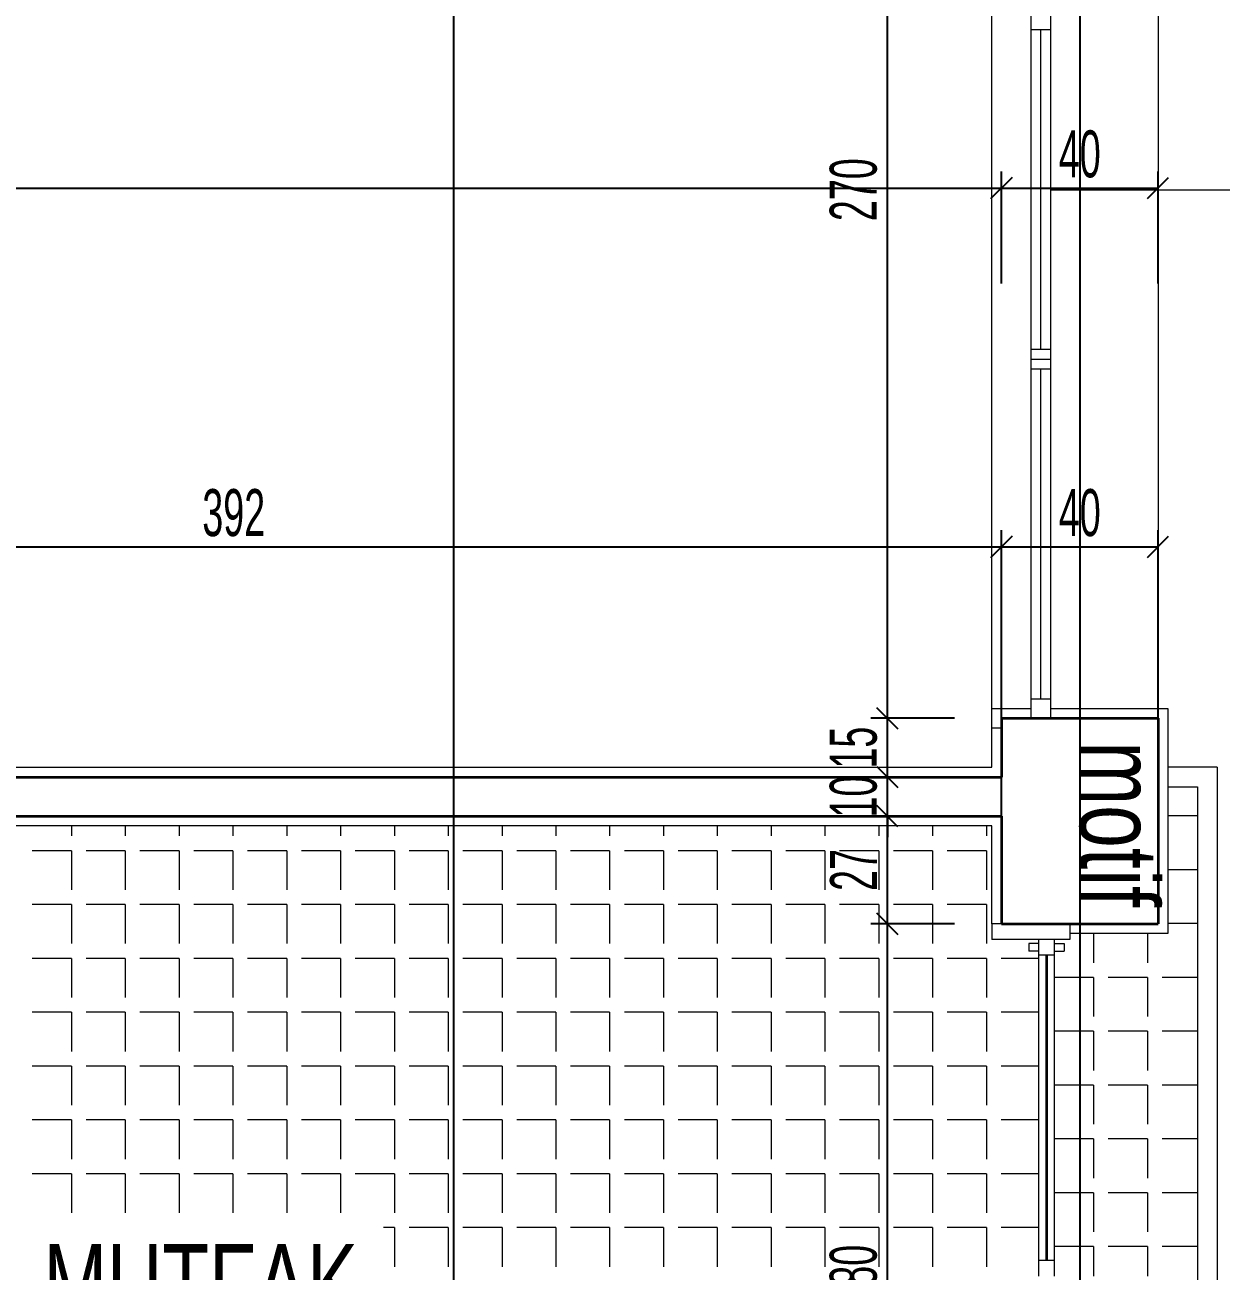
# Model space of a CAD drawing. Header units: inches. Extents: x -7543 to -822, y 102837 to 190349.
# Drawn here: x -829.8252 to -829.7641, y 102837.0402 to 102837.1038 of the extents above; entities that cross this region are included whole.
import ezdxf

# ---------------------------------------------------------------- set-up
doc = ezdxf.new("R2010")
doc.units = ezdxf.units.IN
doc.header["$MEASUREMENT"] = 0
doc.linetypes.add('DASHDOTX2', pattern=[2, 1, -0.5, 0, -0.5])
doc.layers.get('0').update_dxf_attribs({"lineweight": 25})
doc.layers.get('Defpoints').update_dxf_attribs({"lineweight": 25})
for name, color, linetype, lineweight in [('AKS', 1, 'Continuous', 25), ('ICOL', 55, 'Continuous', 25), ('İZ DÜŞÜM', 253, 'Continuous', 20), ('SIVA', 150, 'Continuous', 15), ('YAZI', 7, 'Continuous', 25)]:
    doc.layers.add(name, color=color, linetype=linetype, lineweight=lineweight)
for name, color, linetype, lineweight, true_color in [('BALKON', 7, 'Continuous', 20, 0xffaaa9), ('DUVAR', 7, 'Continuous', 35, 0xfc4642), ('KAPI', 7, 'Continuous', 18, 0xffb360), ('PENCERE', 7, 'Continuous', 18, 0xffb360)]:
    doc.layers.add(name, color=color, linetype=linetype, lineweight=lineweight, true_color=true_color)
doc.styles.add('arıal', font='arial.ttf', dxfattribs={"width": 0.7})
doc.styles.add('OLCU', font='tromand.shx', dxfattribs={"width": 0.6, "height": 12})

# ---------------------------------------------------------------- blocks, each defined once
blk = doc.blocks.new('_Oblique')
at = {"color": 0, "linetype": 'ByBlock', "lineweight": -2}
blk.add_line((-0.5, -0.5), (0.5, 0.5), dxfattribs=at)

msp = doc.modelspace()

# ---------------------------------------------------------------- linework, layer by layer
at = {"layer": 'AKS', "linetype": 'DASHDOTX2', "ltscale": 10}
msp.add_line((-829.8033199212352, 102837.241780972), (-829.8033199212352, 102836.7293249838), dxfattribs=at)
at = {"layer": 'BALKON'}
for p, q in [((-829.767319924021, 102837.0659307916), (-829.767319924021, 102837.0649307916)), ((-829.7642964135221, 102837.0659307916), (-829.7668199212353, 102837.0659307916)), ((-829.7642964135221, 102837.0659307916), (-829.7642964107363, 102837.0139307916)), ((-829.7668199212353, 102837.0649307916), (-829.765296413522, 102837.0649307916)), ((-829.765296413522, 102837.0649307916), (-829.7652964107364, 102837.0149307916))]:
    msp.add_line(p, q, dxfattribs=at)
at = {"layer": 'Defpoints', "color": 4}
msp.add_line((-829.7713188869407, 102837.1304307916), (-829.7713188869407, 102837.0044307916), dxfattribs=at)
at = {"layer": 'Defpoints', "color": 6}
msp.add_line((-829.7713188869407, 102837.1304307916), (-829.7713188869407, 102837.0044307916), dxfattribs=at)
at = {"layer": 'DUVAR'}
for p, q in [((-829.7753199212352, 102837.0684307916), (-829.7753199212352, 102837.0654307916)), ((-829.7753199212352, 102837.0684307916), (-829.7673199212353, 102837.0684307916)), ((-829.7673199212353, 102837.0684307916), (-829.7673199212353, 102837.0579307916)), ((-829.8537696687031, 102837.0654307916), (-829.7753199212352, 102837.0654307916)), ((-829.8517696687036, 102837.0634307916), (-829.7753199212352, 102837.0634307916)), ((-829.7753199212352, 102837.0634307916), (-829.7753199212352, 102837.0579307916)), ((-829.7753199212352, 102837.0579307916), (-829.7673199212353, 102837.0579307916))]:
    msp.add_line(p, q, dxfattribs=at)
at = {"layer": 'ICOL'}
for p, q in [((-829.7811493689615, 102837.0684307916), (-829.7811493689615, 102837.1224307916)), ((-829.8878199212353, 102837.0955159337), (-829.7753199212352, 102837.0955159337)), ((-829.7753199212352, 102837.0955159337), (-829.7673199212353, 102837.0955159337)), ((-829.8537696687031, 102837.077192291), (-829.7753199212352, 102837.077192291)), ((-829.7753199212352, 102837.077192291), (-829.7673199212353, 102837.077192291)), ((-829.7811493689615, 102837.0654307916), (-829.7811493689615, 102837.0684307916)), ((-829.7811493689615, 102837.0654307916), (-829.7811493689615, 102837.0665107916)), ((-829.7811493689615, 102837.0634307916), (-829.7811493689615, 102837.0654307916)), ((-829.7811493689615, 102837.0634307916), (-829.7811493689615, 102837.0623507916)), ((-829.7811493689615, 102837.0579307916), (-829.7811493689615, 102837.0634307916)), ((-829.7811493689615, 102837.0219307916), (-829.7811493689615, 102837.0579307916))]:
    msp.add_line(p, q, dxfattribs=at)
at = {"layer": 'ICOL', "color": 53}
for p, q in [((-829.7753199212352, 102837.0961147916), (-829.7753199212352, 102837.0963559337)), ((-829.7753199212352, 102837.0906478942), (-829.7753199212352, 102837.0963559337)), ((-829.7673199212353, 102837.0906478942), (-829.7673199212353, 102837.0963559337)), ((-829.7753199212352, 102837.0580591884), (-829.7753199212352, 102837.078032291)), ((-829.7753199212352, 102837.0580591884), (-829.7753199212352, 102837.078032291)), ((-829.7673199212353, 102837.0580591884), (-829.7673199212353, 102837.078032291)), ((-829.7777199212353, 102837.0684307916), (-829.7819893689615, 102837.0684307916)), ((-829.7777199212353, 102837.0684307916), (-829.7819893689615, 102837.0684307916)), ((-829.7819976762412, 102837.0654307916), (-829.7819893689615, 102837.0654307916)), ((-829.7819976762412, 102837.0654307916), (-829.7819893689615, 102837.0654307916)), ((-829.7820440441171, 102837.0634307916), (-829.7819893689615, 102837.0634307916)), ((-829.7820440441171, 102837.0634307916), (-829.7819893689615, 102837.0634307916)), ((-829.7777199212353, 102837.0579307916), (-829.7819893689615, 102837.0579307916)), ((-829.7777199212353, 102837.0579307916), (-829.7819893689615, 102837.0579307916))]:
    msp.add_line(p, q, dxfattribs=at)
at = {"layer": 'İZ DÜŞÜM'}
for p, q in [((-829.765296413439, 102837.0634419001), (-829.7668199212353, 102837.0634419001)), ((-829.8228379309974, 102837.0629307916), (-829.8228379309974, 102837.0624187661)), ((-829.8200879309974, 102837.0629307916), (-829.8200879309974, 102837.0624187661)), ((-829.8173379309974, 102837.0629307916), (-829.8173379309974, 102837.0624187661)), ((-829.8145879309974, 102837.0629307916), (-829.8145879309974, 102837.0624187661)), ((-829.8118379309974, 102837.0629307916), (-829.8118379309974, 102837.0624187661)), ((-829.8090879309974, 102837.0629307916), (-829.8090879309974, 102837.0624187661)), ((-829.8063379309974, 102837.0629307916), (-829.8063379309974, 102837.0624187661)), ((-829.8035879309974, 102837.0629307916), (-829.8035879309974, 102837.0624187661)), ((-829.8008379309974, 102837.0629307916), (-829.8008379309974, 102837.0624187661)), ((-829.7980879309973, 102837.0629307916), (-829.7980879309973, 102837.0624187661)), ((-829.7953379309974, 102837.0629307916), (-829.7953379309974, 102837.0624187661)), ((-829.7925879309973, 102837.0629307916), (-829.7925879309973, 102837.0624187661)), ((-829.7898379309974, 102837.0629307916), (-829.7898379309974, 102837.0624187661)), ((-829.7870879309974, 102837.0629307916), (-829.7870879309974, 102837.0624187661)), ((-829.7843379309974, 102837.0629307916), (-829.7843379309974, 102837.0624187661)), ((-829.7815879309974, 102837.0629307916), (-829.7815879309974, 102837.0624187661)), ((-829.7788379309974, 102837.0629307916), (-829.7788379309974, 102837.0624187661)), ((-829.7760879309974, 102837.0629307916), (-829.7760879309974, 102837.0624187661)), ((-829.8228379309974, 102837.0616687661), (-829.8248379309974, 102837.0616687661)), ((-829.8228379309974, 102837.0616687661), (-829.8228379309974, 102837.0596687661)), ((-829.8200879309974, 102837.0616687661), (-829.8220879309974, 102837.0616687661)), ((-829.8200879309974, 102837.0616687661), (-829.8200879309974, 102837.0596687661)), ((-829.8173379309974, 102837.0616687661), (-829.8193379309973, 102837.0616687661)), ((-829.8173379309974, 102837.0616687661), (-829.8173379309974, 102837.0596687661)), ((-829.8145879309974, 102837.0616687661), (-829.8165879309975, 102837.0616687661)), ((-829.8145879309974, 102837.0616687661), (-829.8145879309974, 102837.0596687661)), ((-829.8118379309974, 102837.0616687661), (-829.8138379309974, 102837.0616687661)), ((-829.8118379309974, 102837.0616687661), (-829.8118379309974, 102837.0596687661)), ((-829.8090879309974, 102837.0616687661), (-829.8110879309974, 102837.0616687661)), ((-829.8090879309974, 102837.0616687661), (-829.8090879309974, 102837.0596687661)), ((-829.8063379309974, 102837.0616687661), (-829.8083379309974, 102837.0616687661)), ((-829.8063379309974, 102837.0616687661), (-829.8063379309974, 102837.0596687661)), ((-829.8035879309974, 102837.0616687661), (-829.8055879309974, 102837.0616687661)), ((-829.8035879309974, 102837.0616687661), (-829.8035879309974, 102837.0596687661)), ((-829.8008379309974, 102837.0616687661), (-829.8028379309974, 102837.0616687661)), ((-829.8008379309974, 102837.0616687661), (-829.8008379309974, 102837.0596687661)), ((-829.7980879309974, 102837.0616687661), (-829.8000879309974, 102837.0616687661)), ((-829.7980879309973, 102837.0616687661), (-829.7980879309973, 102837.0596687661)), ((-829.7953379309974, 102837.0616687661), (-829.7973379309974, 102837.0616687661)), ((-829.7953379309974, 102837.0616687661), (-829.7953379309974, 102837.0596687661)), ((-829.7925879309973, 102837.0616687661), (-829.7945879309974, 102837.0616687661)), ((-829.7925879309973, 102837.0616687661), (-829.7925879309973, 102837.0596687661)), ((-829.7898379309975, 102837.0616687661), (-829.7918379309974, 102837.0616687661)), ((-829.7898379309974, 102837.0616687661), (-829.7898379309974, 102837.0596687661)), ((-829.7870879309974, 102837.0616687661), (-829.7890879309974, 102837.0616687661)), ((-829.7870879309974, 102837.0616687661), (-829.7870879309974, 102837.0596687661)), ((-829.7843379309974, 102837.0616687661), (-829.7863379309974, 102837.0616687661)), ((-829.7843379309974, 102837.0616687661), (-829.7843379309974, 102837.0596687661)), ((-829.7815879309974, 102837.0616687661), (-829.7835879309974, 102837.0616687661)), ((-829.7815879309974, 102837.0616687661), (-829.7815879309974, 102837.0596687661)), ((-829.7788379309974, 102837.0616687661), (-829.7808379309974, 102837.0616687661)), ((-829.7788379309974, 102837.0616687661), (-829.7788379309974, 102837.0596687661)), ((-829.7760879309974, 102837.0616687661), (-829.7780879309973, 102837.0616687661)), ((-829.7760879309974, 102837.0616687661), (-829.7760879309974, 102837.0596687661)), ((-829.7652964132859, 102837.0606919001), (-829.7668199212353, 102837.0606919001)), ((-829.8228379309974, 102837.0589187661), (-829.8248379309974, 102837.0589187661)), ((-829.8228379309974, 102837.0589187661), (-829.8228379309974, 102837.0569187661)), ((-829.8200879309974, 102837.0589187661), (-829.8220879309974, 102837.0589187661)), ((-829.8200879309974, 102837.0589187661), (-829.8200879309974, 102837.0569187661)), ((-829.8173379309974, 102837.0589187661), (-829.8193379309973, 102837.0589187661)), ((-829.8173379309974, 102837.0589187661), (-829.8173379309974, 102837.0569187661)), ((-829.8145879309974, 102837.0589187661), (-829.8165879309975, 102837.0589187661)), ((-829.8145879309974, 102837.0589187661), (-829.8145879309974, 102837.0569187661)), ((-829.8118379309974, 102837.0589187661), (-829.8138379309974, 102837.0589187661)), ((-829.8118379309974, 102837.0589187661), (-829.8118379309974, 102837.0569187661)), ((-829.8090879309974, 102837.0589187661), (-829.8110879309974, 102837.0589187661)), ((-829.8090879309974, 102837.0589187661), (-829.8090879309974, 102837.0569187661)), ((-829.8063379309974, 102837.0589187661), (-829.8083379309974, 102837.0589187661)), ((-829.8063379309974, 102837.0589187661), (-829.8063379309974, 102837.0569187661)), ((-829.8035879309974, 102837.0589187661), (-829.8055879309974, 102837.0589187661)), ((-829.8035879309974, 102837.0589187661), (-829.8035879309974, 102837.0569187661)), ((-829.8008379309974, 102837.0589187661), (-829.8028379309974, 102837.0589187661)), ((-829.8008379309974, 102837.0589187661), (-829.8008379309974, 102837.0569187661)), ((-829.7980879309974, 102837.0589187661), (-829.8000879309974, 102837.0589187661)), ((-829.7980879309973, 102837.0589187661), (-829.7980879309973, 102837.0569187661)), ((-829.7953379309974, 102837.0589187661), (-829.7973379309974, 102837.0589187661)), ((-829.7953379309974, 102837.0589187661), (-829.7953379309974, 102837.0569187661)), ((-829.7925879309973, 102837.0589187661), (-829.7945879309974, 102837.0589187661)), ((-829.7925879309973, 102837.0589187661), (-829.7925879309973, 102837.0569187661)), ((-829.7898379309975, 102837.0589187661), (-829.7918379309974, 102837.0589187661)), ((-829.7898379309974, 102837.0589187661), (-829.7898379309974, 102837.0569187661)), ((-829.7870879309974, 102837.0589187661), (-829.7890879309974, 102837.0589187661)), ((-829.7870879309974, 102837.0589187661), (-829.7870879309974, 102837.0569187661)), ((-829.7843379309974, 102837.0589187661), (-829.7863379309974, 102837.0589187661)), ((-829.7843379309974, 102837.0589187661), (-829.7843379309974, 102837.0569187661)), ((-829.7815879309974, 102837.0589187661), (-829.7835879309974, 102837.0589187661)), ((-829.7815879309974, 102837.0589187661), (-829.7815879309974, 102837.0569187661)), ((-829.7788379309974, 102837.0589187661), (-829.7808379309974, 102837.0589187661)), ((-829.7788379309974, 102837.0589187661), (-829.7788379309974, 102837.0569187661)), ((-829.7760879309974, 102837.0589187661), (-829.7780879309973, 102837.0589187661)), ((-829.7760879309974, 102837.0589187661), (-829.7760879309974, 102837.0569187661)), ((-829.7652964131327, 102837.0579419001), (-829.7668199212353, 102837.0579419001)), ((-829.7706141644233, 102837.0574307916), (-829.7706141644233, 102837.0559419001)), ((-829.7678641644233, 102837.0574307916), (-829.7678641644233, 102837.0559419001)), ((-829.8228379309974, 102837.0561687661), (-829.8248379309974, 102837.0561687661)), ((-829.8228379309974, 102837.0561687661), (-829.8228379309974, 102837.0541687661)), ((-829.8200879309974, 102837.0561687661), (-829.8220879309974, 102837.0561687661)), ((-829.8200879309974, 102837.0561687661), (-829.8200879309974, 102837.0541687661)), ((-829.8173379309974, 102837.0561687661), (-829.8193379309973, 102837.0561687661)), ((-829.8173379309974, 102837.0561687661), (-829.8173379309974, 102837.0541687661)), ((-829.8145879309974, 102837.0561687661), (-829.8165879309975, 102837.0561687661)), ((-829.8145879309974, 102837.0561687661), (-829.8145879309974, 102837.0541687661)), ((-829.8118379309974, 102837.0561687661), (-829.8138379309974, 102837.0561687661)), ((-829.8118379309974, 102837.0561687661), (-829.8118379309974, 102837.0541687661)), ((-829.8090879309974, 102837.0561687661), (-829.8110879309974, 102837.0561687661)), ((-829.8090879309974, 102837.0561687661), (-829.8090879309974, 102837.0541687661)), ((-829.8063379309974, 102837.0561687661), (-829.8083379309974, 102837.0561687661)), ((-829.8063379309974, 102837.0561687661), (-829.8063379309974, 102837.0541687661)), ((-829.8035879309974, 102837.0561687661), (-829.8055879309974, 102837.0561687661)), ((-829.8035879309974, 102837.0561687661), (-829.8035879309974, 102837.0541687661)), ((-829.8008379309974, 102837.0561687661), (-829.8028379309974, 102837.0561687661)), ((-829.8008379309974, 102837.0561687661), (-829.8008379309974, 102837.0541687661)), ((-829.7980879309974, 102837.0561687661), (-829.8000879309974, 102837.0561687661)), ((-829.7980879309973, 102837.0561687661), (-829.7980879309973, 102837.0541687661)), ((-829.7953379309974, 102837.0561687661), (-829.7973379309974, 102837.0561687661)), ((-829.7953379309974, 102837.0561687661), (-829.7953379309974, 102837.0541687661)), ((-829.7925879309973, 102837.0561687661), (-829.7945879309974, 102837.0561687661)), ((-829.7925879309973, 102837.0561687661), (-829.7925879309973, 102837.0541687661)), ((-829.7898379309975, 102837.0561687661), (-829.7918379309974, 102837.0561687661)), ((-829.7898379309974, 102837.0561687661), (-829.7898379309974, 102837.0541687661)), ((-829.7870879309974, 102837.0561687661), (-829.7890879309974, 102837.0561687661)), ((-829.7870879309974, 102837.0561687661), (-829.7870879309974, 102837.0541687661)), ((-829.7843379309974, 102837.0561687661), (-829.7863379309974, 102837.0561687661)), ((-829.7843379309974, 102837.0561687661), (-829.7843379309974, 102837.0541687661)), ((-829.7815879309974, 102837.0561687661), (-829.7835879309974, 102837.0561687661)), ((-829.7815879309974, 102837.0561687661), (-829.7815879309974, 102837.0541687661)), ((-829.7788379309974, 102837.0561687661), (-829.7808379309974, 102837.0561687661)), ((-829.7788379309974, 102837.0561687661), (-829.7788379309974, 102837.0541687661)), ((-829.7760879309974, 102837.0561687661), (-829.7780879309973, 102837.0561687661)), ((-829.7760879309974, 102837.0561687661), (-829.7760879309974, 102837.0541687661)), ((-829.7734199212352, 102837.0561687661), (-829.7753379309975, 102837.0561687661)), ((-829.7706141644233, 102837.0551919001), (-829.7726141644232, 102837.0551919001)), ((-829.7706141644233, 102837.0551919001), (-829.7706141644233, 102837.0531919001)), ((-829.7678641644233, 102837.0551919001), (-829.7698641644233, 102837.0551919001)), ((-829.7678641644233, 102837.0551919001), (-829.7678641644233, 102837.0531919001)), ((-829.7652964129794, 102837.0551919001), (-829.7671141644232, 102837.0551919001)), ((-829.8228379309974, 102837.0534187661), (-829.8248379309974, 102837.0534187661)), ((-829.8228379309974, 102837.0534187661), (-829.8228379309974, 102837.0514187661)), ((-829.8200879309974, 102837.0534187661), (-829.8220879309974, 102837.0534187661)), ((-829.8200879309974, 102837.0534187661), (-829.8200879309974, 102837.0514187661)), ((-829.8173379309974, 102837.0534187661), (-829.8193379309973, 102837.0534187661)), ((-829.8173379309974, 102837.0534187661), (-829.8173379309974, 102837.0514187661)), ((-829.8145879309974, 102837.0534187661), (-829.8165879309975, 102837.0534187661)), ((-829.8145879309974, 102837.0534187661), (-829.8145879309974, 102837.0514187661)), ((-829.8118379309974, 102837.0534187661), (-829.8138379309974, 102837.0534187661)), ((-829.8118379309974, 102837.0534187661), (-829.8118379309974, 102837.0514187661)), ((-829.8090879309974, 102837.0534187661), (-829.8110879309974, 102837.0534187661)), ((-829.8090879309974, 102837.0534187661), (-829.8090879309974, 102837.0514187661)), ((-829.8063379309974, 102837.0534187661), (-829.8083379309974, 102837.0534187661)), ((-829.8063379309974, 102837.0534187661), (-829.8063379309974, 102837.0514187661)), ((-829.8035879309974, 102837.0534187661), (-829.8055879309974, 102837.0534187661)), ((-829.8035879309974, 102837.0534187661), (-829.8035879309974, 102837.0514187661)), ((-829.8008379309974, 102837.0534187661), (-829.8028379309974, 102837.0534187661)), ((-829.8008379309974, 102837.0534187661), (-829.8008379309974, 102837.0514187661)), ((-829.7980879309974, 102837.0534187661), (-829.8000879309974, 102837.0534187661)), ((-829.7980879309973, 102837.0534187661), (-829.7980879309973, 102837.0514187661)), ((-829.7953379309974, 102837.0534187661), (-829.7973379309974, 102837.0534187661)), ((-829.7953379309974, 102837.0534187661), (-829.7953379309974, 102837.0514187661)), ((-829.7925879309973, 102837.0534187661), (-829.7945879309974, 102837.0534187661)), ((-829.7925879309973, 102837.0534187661), (-829.7925879309973, 102837.0514187661)), ((-829.7898379309975, 102837.0534187661), (-829.7918379309974, 102837.0534187661)), ((-829.7898379309974, 102837.0534187661), (-829.7898379309974, 102837.0514187661)), ((-829.7870879309974, 102837.0534187661), (-829.7890879309974, 102837.0534187661)), ((-829.7870879309974, 102837.0534187661), (-829.7870879309974, 102837.0514187661)), ((-829.7843379309974, 102837.0534187661), (-829.7863379309974, 102837.0534187661)), ((-829.7843379309974, 102837.0534187661), (-829.7843379309974, 102837.0514187661)), ((-829.7815879309974, 102837.0534187661), (-829.7835879309974, 102837.0534187661)), ((-829.7815879309974, 102837.0534187661), (-829.7815879309974, 102837.0514187661)), ((-829.7788379309974, 102837.0534187661), (-829.7808379309974, 102837.0534187661)), ((-829.7788379309974, 102837.0534187661), (-829.7788379309974, 102837.0514187661)), ((-829.7760879309974, 102837.0534187661), (-829.7780879309973, 102837.0534187661)), ((-829.7760879309974, 102837.0534187661), (-829.7760879309974, 102837.0514187661)), ((-829.7734199212352, 102837.0534187661), (-829.7753379309975, 102837.0534187661)), ((-829.7706141644233, 102837.0524419001), (-829.7726141644232, 102837.0524419001)), ((-829.7706141644233, 102837.0524419001), (-829.7706141644233, 102837.0504419001)), ((-829.7678641644233, 102837.0524419001), (-829.7698641644233, 102837.0524419001)), ((-829.7678641644233, 102837.0524419001), (-829.7678641644233, 102837.0504419001)), ((-829.7652964128263, 102837.0524419001), (-829.7671141644232, 102837.0524419001)), ((-829.8228379309974, 102837.0506687661), (-829.8248379309974, 102837.0506687661)), ((-829.8228379309974, 102837.0506687661), (-829.8228379309974, 102837.0486687661)), ((-829.8200879309974, 102837.0506687661), (-829.8220879309974, 102837.0506687661)), ((-829.8200879309974, 102837.0506687661), (-829.8200879309974, 102837.0486687661)), ((-829.8173379309974, 102837.0506687661), (-829.8193379309973, 102837.0506687661)), ((-829.8173379309974, 102837.0506687661), (-829.8173379309974, 102837.0486687661)), ((-829.8145879309974, 102837.0506687661), (-829.8165879309975, 102837.0506687661)), ((-829.8145879309974, 102837.0506687661), (-829.8145879309974, 102837.0486687661)), ((-829.8118379309974, 102837.0506687661), (-829.8138379309974, 102837.0506687661)), ((-829.8118379309974, 102837.0506687661), (-829.8118379309974, 102837.0486687661)), ((-829.8090879309974, 102837.0506687661), (-829.8110879309974, 102837.0506687661)), ((-829.8090879309974, 102837.0506687661), (-829.8090879309974, 102837.0486687661)), ((-829.8063379309974, 102837.0506687661), (-829.8083379309974, 102837.0506687661)), ((-829.8063379309974, 102837.0506687661), (-829.8063379309974, 102837.0486687661)), ((-829.8035879309974, 102837.0506687661), (-829.8055879309974, 102837.0506687661)), ((-829.8035879309974, 102837.0506687661), (-829.8035879309974, 102837.0486687661)), ((-829.8008379309974, 102837.0506687661), (-829.8028379309974, 102837.0506687661)), ((-829.8008379309974, 102837.0506687661), (-829.8008379309974, 102837.0486687661)), ((-829.7980879309974, 102837.0506687661), (-829.8000879309974, 102837.0506687661)), ((-829.7980879309973, 102837.0506687661), (-829.7980879309973, 102837.0486687661)), ((-829.7953379309974, 102837.0506687661), (-829.7973379309974, 102837.0506687661)), ((-829.7953379309974, 102837.0506687661), (-829.7953379309974, 102837.0486687661)), ((-829.7925879309973, 102837.0506687661), (-829.7945879309974, 102837.0506687661)), ((-829.7925879309973, 102837.0506687661), (-829.7925879309973, 102837.0486687661)), ((-829.7898379309975, 102837.0506687661), (-829.7918379309974, 102837.0506687661)), ((-829.7898379309974, 102837.0506687661), (-829.7898379309974, 102837.0486687661)), ((-829.7870879309974, 102837.0506687661), (-829.7890879309974, 102837.0506687661)), ((-829.7870879309974, 102837.0506687661), (-829.7870879309974, 102837.0486687661)), ((-829.7843379309974, 102837.0506687661), (-829.7863379309974, 102837.0506687661)), ((-829.7843379309974, 102837.0506687661), (-829.7843379309974, 102837.0486687661)), ((-829.7815879309974, 102837.0506687661), (-829.7835879309974, 102837.0506687661)), ((-829.7815879309974, 102837.0506687661), (-829.7815879309974, 102837.0486687661)), ((-829.7788379309974, 102837.0506687661), (-829.7808379309974, 102837.0506687661)), ((-829.7788379309974, 102837.0506687661), (-829.7788379309974, 102837.0486687661)), ((-829.7760879309974, 102837.0506687661), (-829.7780879309973, 102837.0506687661)), ((-829.7760879309974, 102837.0506687661), (-829.7760879309974, 102837.0486687661)), ((-829.7734199212352, 102837.0506687661), (-829.7753379309975, 102837.0506687661)), ((-829.7706141644233, 102837.0496919001), (-829.7726141644232, 102837.0496919001)), ((-829.7706141644233, 102837.0496919001), (-829.7706141644233, 102837.0476919001)), ((-829.7678641644233, 102837.0496919001), (-829.7698641644233, 102837.0496919001)), ((-829.7678641644233, 102837.0496919001), (-829.7678641644233, 102837.0476919001)), ((-829.765296412673, 102837.0496919001), (-829.7671141644232, 102837.0496919001)), ((-829.8228379309974, 102837.0479187661), (-829.8248379309974, 102837.0479187661)), ((-829.8228379309974, 102837.0479187661), (-829.8228379309974, 102837.0459187661)), ((-829.8200879309974, 102837.0479187661), (-829.8220879309974, 102837.0479187661)), ((-829.8200879309974, 102837.0479187661), (-829.8200879309974, 102837.0459187661)), ((-829.8173379309974, 102837.0479187661), (-829.8193379309973, 102837.0479187661)), ((-829.8173379309974, 102837.0479187661), (-829.8173379309974, 102837.0459187661)), ((-829.8145879309974, 102837.0479187661), (-829.8165879309975, 102837.0479187661)), ((-829.8145879309974, 102837.0479187661), (-829.8145879309974, 102837.0459187661)), ((-829.8118379309974, 102837.0479187661), (-829.8138379309974, 102837.0479187661)), ((-829.8118379309974, 102837.0479187661), (-829.8118379309974, 102837.0459187661)), ((-829.8090879309974, 102837.0479187661), (-829.8110879309974, 102837.0479187661)), ((-829.8090879309974, 102837.0479187661), (-829.8090879309974, 102837.0459187661)), ((-829.8063379309974, 102837.0479187661), (-829.8083379309974, 102837.0479187661)), ((-829.8063379309974, 102837.0479187661), (-829.8063379309974, 102837.0459187661)), ((-829.8035879309974, 102837.0479187661), (-829.8055879309974, 102837.0479187661)), ((-829.8035879309974, 102837.0479187661), (-829.8035879309974, 102837.0459187661)), ((-829.8008379309974, 102837.0479187661), (-829.8028379309974, 102837.0479187661)), ((-829.8008379309974, 102837.0479187661), (-829.8008379309974, 102837.0459187661)), ((-829.7980879309974, 102837.0479187661), (-829.8000879309974, 102837.0479187661)), ((-829.7980879309973, 102837.0479187661), (-829.7980879309973, 102837.0459187661)), ((-829.7953379309974, 102837.0479187661), (-829.7973379309974, 102837.0479187661)), ((-829.7953379309974, 102837.0479187661), (-829.7953379309974, 102837.0459187661)), ((-829.7925879309973, 102837.0479187661), (-829.7945879309974, 102837.0479187661)), ((-829.7925879309973, 102837.0479187661), (-829.7925879309973, 102837.0459187661)), ((-829.7898379309975, 102837.0479187661), (-829.7918379309974, 102837.0479187661)), ((-829.7898379309974, 102837.0479187661), (-829.7898379309974, 102837.0459187661)), ((-829.7870879309974, 102837.0479187661), (-829.7890879309974, 102837.0479187661)), ((-829.7870879309974, 102837.0479187661), (-829.7870879309974, 102837.0459187661)), ((-829.7843379309974, 102837.0479187661), (-829.7863379309974, 102837.0479187661)), ((-829.7843379309974, 102837.0479187661), (-829.7843379309974, 102837.0459187661)), ((-829.7815879309974, 102837.0479187661), (-829.7835879309974, 102837.0479187661)), ((-829.7815879309974, 102837.0479187661), (-829.7815879309974, 102837.0459187661)), ((-829.7788379309974, 102837.0479187661), (-829.7808379309974, 102837.0479187661)), ((-829.7788379309974, 102837.0479187661), (-829.7788379309974, 102837.0459187661)), ((-829.7760879309974, 102837.0479187661), (-829.7780879309973, 102837.0479187661)), ((-829.7760879309974, 102837.0479187661), (-829.7760879309974, 102837.0459187661)), ((-829.7734199212352, 102837.0479187661), (-829.7753379309975, 102837.0479187661)), ((-829.7706141644233, 102837.0469419001), (-829.7726141644232, 102837.0469419001)), ((-829.7706141644233, 102837.0469419001), (-829.7706141644233, 102837.0449419001)), ((-829.7678641644233, 102837.0469419001), (-829.7698641644233, 102837.0469419001)), ((-829.7678641644233, 102837.0469419001), (-829.7678641644233, 102837.0449419001)), ((-829.7652964125198, 102837.0469419001), (-829.7671141644232, 102837.0469419001)), ((-829.8228379309974, 102837.0451687661), (-829.8248379309974, 102837.0451687661)), ((-829.8228379309974, 102837.0451687661), (-829.8228379309974, 102837.0431687661)), ((-829.8200879309974, 102837.0451687661), (-829.8220879309974, 102837.0451687661)), ((-829.8200879309974, 102837.0451687661), (-829.8200879309974, 102837.0431687661)), ((-829.8173379309974, 102837.0451687661), (-829.8193379309973, 102837.0451687661)), ((-829.8173379309974, 102837.0451687661), (-829.8173379309974, 102837.0431687661)), ((-829.8145879309974, 102837.0451687661), (-829.8165879309975, 102837.0451687661)), ((-829.8145879309974, 102837.0451687661), (-829.8145879309974, 102837.0431687661)), ((-829.8118379309974, 102837.0451687661), (-829.8138379309974, 102837.0451687661)), ((-829.8118379309974, 102837.0451687661), (-829.8118379309974, 102837.0431687661)), ((-829.8090879309974, 102837.0451687661), (-829.8110879309974, 102837.0451687661)), ((-829.8090879309974, 102837.0451687661), (-829.8090879309974, 102837.0431687661)), ((-829.8063379309974, 102837.0451687661), (-829.8083379309974, 102837.0451687661)), ((-829.8063379309974, 102837.0451687661), (-829.8063379309974, 102837.0431687661)), ((-829.8035879309974, 102837.0451687661), (-829.8055879309974, 102837.0451687661)), ((-829.8035879309974, 102837.0451687661), (-829.8035879309974, 102837.0431687661)), ((-829.8008379309974, 102837.0451687661), (-829.8028379309974, 102837.0451687661)), ((-829.8008379309974, 102837.0451687661), (-829.8008379309974, 102837.0431687661)), ((-829.7980879309974, 102837.0451687661), (-829.8000879309974, 102837.0451687661)), ((-829.7980879309973, 102837.0451687661), (-829.7980879309973, 102837.0431687661)), ((-829.7953379309974, 102837.0451687661), (-829.7973379309974, 102837.0451687661)), ((-829.7953379309974, 102837.0451687661), (-829.7953379309974, 102837.0431687661)), ((-829.7925879309973, 102837.0451687661), (-829.7945879309974, 102837.0451687661)), ((-829.7925879309973, 102837.0451687661), (-829.7925879309973, 102837.0431687661)), ((-829.7898379309975, 102837.0451687661), (-829.7918379309974, 102837.0451687661)), ((-829.7898379309974, 102837.0451687661), (-829.7898379309974, 102837.0431687661)), ((-829.7870879309974, 102837.0451687661), (-829.7890879309974, 102837.0451687661)), ((-829.7870879309974, 102837.0451687661), (-829.7870879309974, 102837.0431687661)), ((-829.7843379309974, 102837.0451687661), (-829.7863379309974, 102837.0451687661)), ((-829.7843379309974, 102837.0451687661), (-829.7843379309974, 102837.0431687661)), ((-829.7815879309974, 102837.0451687661), (-829.7835879309974, 102837.0451687661)), ((-829.7815879309974, 102837.0451687661), (-829.7815879309974, 102837.0431687661)), ((-829.7788379309974, 102837.0451687661), (-829.7808379309974, 102837.0451687661)), ((-829.7788379309974, 102837.0451687661), (-829.7788379309974, 102837.0431687661)), ((-829.7760879309974, 102837.0451687661), (-829.7780879309973, 102837.0451687661)), ((-829.7760879309974, 102837.0451687661), (-829.7760879309974, 102837.0431687661)), ((-829.7734199212352, 102837.0451687661), (-829.7753379309975, 102837.0451687661)), ((-829.7706141644233, 102837.0441919001), (-829.7726141644232, 102837.0441919001)), ((-829.7706141644233, 102837.0441919001), (-829.7706141644233, 102837.0421919001)), ((-829.7678641644233, 102837.0441919001), (-829.7698641644233, 102837.0441919001)), ((-829.7678641644233, 102837.0441919001), (-829.7678641644233, 102837.0421919001)), ((-829.7652964123666, 102837.0441919001), (-829.7671141644232, 102837.0441919001)), ((-829.8063379309974, 102837.0424187661), (-829.8068914901562, 102837.0424187661)), ((-829.8063379309974, 102837.0424187661), (-829.8063379309974, 102837.0404187661)), ((-829.8035879309974, 102837.0424187661), (-829.8055879309974, 102837.0424187661)), ((-829.8035879309974, 102837.0424187661), (-829.8035879309974, 102837.0404187661)), ((-829.8008379309974, 102837.0424187661), (-829.8028379309974, 102837.0424187661)), ((-829.8008379309974, 102837.0424187661), (-829.8008379309974, 102837.0404187661)), ((-829.7980879309974, 102837.0424187661), (-829.8000879309974, 102837.0424187661)), ((-829.7980879309973, 102837.0424187661), (-829.7980879309973, 102837.0404187661)), ((-829.7953379309974, 102837.0424187661), (-829.7973379309974, 102837.0424187661)), ((-829.7953379309974, 102837.0424187661), (-829.7953379309974, 102837.0404187661)), ((-829.7925879309973, 102837.0424187661), (-829.7945879309974, 102837.0424187661)), ((-829.7925879309973, 102837.0424187661), (-829.7925879309973, 102837.0404187661)), ((-829.7898379309975, 102837.0424187661), (-829.7918379309974, 102837.0424187661)), ((-829.7898379309974, 102837.0424187661), (-829.7898379309974, 102837.0404187661)), ((-829.7870879309974, 102837.0424187661), (-829.7890879309974, 102837.0424187661)), ((-829.7870879309974, 102837.0424187661), (-829.7870879309974, 102837.0404187661)), ((-829.7843379309974, 102837.0424187661), (-829.7863379309974, 102837.0424187661)), ((-829.7843379309974, 102837.0424187661), (-829.7843379309974, 102837.0404187661)), ((-829.7815879309974, 102837.0424187661), (-829.7835879309974, 102837.0424187661)), ((-829.7815879309974, 102837.0424187661), (-829.7815879309974, 102837.0404187661)), ((-829.7788379309974, 102837.0424187661), (-829.7808379309974, 102837.0424187661)), ((-829.7788379309974, 102837.0424187661), (-829.7788379309974, 102837.0404187661)), ((-829.7760879309974, 102837.0424187661), (-829.7780879309973, 102837.0424187661)), ((-829.7760879309974, 102837.0424187661), (-829.7760879309974, 102837.0404187661)), ((-829.7734199212352, 102837.0424187661), (-829.7753379309975, 102837.0424187661)), ((-829.7706141644233, 102837.0414419001), (-829.7726141644232, 102837.0414419001)), ((-829.7706141644233, 102837.0414419001), (-829.7706141644233, 102837.0399307916)), ((-829.7678641644233, 102837.0414419001), (-829.7698641644233, 102837.0414419001)), ((-829.7678641644233, 102837.0414419001), (-829.7678641644233, 102837.0399307916)), ((-829.7652964122134, 102837.0414419001), (-829.7671141644232, 102837.0414419001))]:
    msp.add_line(p, q, dxfattribs=at)
at = {"layer": 'KAPI'}
for p, q in [((-829.7718199212353, 102837.0579307916), (-829.7758199212353, 102837.0579307916)), ((-829.7758199212353, 102837.0579307916), (-829.7758199212353, 102837.0571307916)), ((-829.7718199212353, 102837.0579307916), (-829.7718199212353, 102837.0571307916)), ((-829.7718199212353, 102837.0571307916), (-829.7758199212353, 102837.0571307916)), ((-829.7739199212352, 102837.0569307916), (-829.7739199212352, 102837.0565307916)), ((-829.7734199212352, 102837.0569307916), (-829.7739199212352, 102837.0569307916)), ((-829.7734199212352, 102837.0571307916), (-829.7734199212352, 102837.0399307916)), ((-829.7726199212352, 102837.0571307916), (-829.7726199212352, 102837.0399307916)), ((-829.7726199212352, 102837.0569307916), (-829.7721199212352, 102837.0569307916)), ((-829.7721199212352, 102837.0569307916), (-829.7721199212352, 102837.0565307916)), ((-829.7734199212352, 102837.0565307916), (-829.7739199212352, 102837.0565307916)), ((-829.7726199212352, 102837.0563307916), (-829.7734199212352, 102837.0563307916)), ((-829.7730599212352, 102837.0563307916), (-829.7730599212352, 102837.0407307916)), ((-829.7729799212352, 102837.0563307916), (-829.7729799212352, 102837.0407307916)), ((-829.7726199212352, 102837.0565307916), (-829.7721199212352, 102837.0565307916)), ((-829.7726199212352, 102837.0407307916), (-829.7734199212352, 102837.0407307916))]:
    msp.add_line(p, q, dxfattribs=at)
at = {"layer": 'PENCERE'}
for p, q in [((-829.7758199212353, 102837.0679307916), (-829.7758199212353, 102837.1229307916)), ((-829.7738199212353, 102837.1224307916), (-829.7738199212353, 102837.0684307916)), ((-829.7728199212353, 102837.1224307916), (-829.7728199212353, 102837.0684307916)), ((-829.7673199212353, 102837.1224307916), (-829.7673199212353, 102837.0684307916)), ((-829.7728199212353, 102837.1035974582), (-829.7738199212353, 102837.1035974582)), ((-829.7733199212353, 102837.1035974582), (-829.7733199212353, 102837.0872641249)), ((-829.7728199212353, 102837.0954307916), (-829.7577440337567, 102837.0954307916)), ((-829.7728199212353, 102837.0872641249), (-829.7738199212353, 102837.0872641249)), ((-829.7728199212353, 102837.0867641249), (-829.7738199212353, 102837.0867641249)), ((-829.7728199212353, 102837.0862641249), (-829.7738199212353, 102837.0862641249)), ((-829.7733199212353, 102837.0862641249), (-829.7733199212353, 102837.0694307916)), ((-829.7738199212353, 102837.0694307916), (-829.7728199212353, 102837.0694307916)), ((-829.7753199212352, 102837.0679307916), (-829.7758199212353, 102837.0679307916))]:
    msp.add_line(p, q, dxfattribs=at)
at = {"layer": 'SIVA'}
for p, q in [((-829.7758199212353, 102837.0659307916), (-829.7758199212353, 102837.0689307916)), ((-829.7758199212353, 102837.0689307916), (-829.7738199212353, 102837.0689307916)), ((-829.7728199212353, 102837.0689307916), (-829.7668199212353, 102837.0689307916)), ((-829.7668199212353, 102837.0689307916), (-829.7668199212353, 102837.0574307916)), ((-829.8532696687031, 102837.0659307916), (-829.7758199212353, 102837.0659307916)), ((-829.7758199212353, 102837.0629307916), (-829.8512696687036, 102837.0629307916)), ((-829.7758199212353, 102837.0579307916), (-829.7758199212353, 102837.0629307916)), ((-829.7668199212353, 102837.0574307916), (-829.7718199212353, 102837.0574307916))]:
    msp.add_line(p, q, dxfattribs=at)

# ---------------------------------------------------------------- block references
at = {"layer": 'ICOL', "xscale": 0.001080000000001746, "yscale": 0.001080000000001746, "zscale": 0.001080000000001746}
for p in [(-829.7753199212352, 102837.0955159337), (-829.7673199212353, 102837.0955159337), (-829.7753199212352, 102837.077192291), (-829.7673199212353, 102837.077192291)]:
    msp.add_blockref('_Oblique', p, dxfattribs=at)
at = {"layer": 'ICOL'}
for p, xscale, yscale, zscale, rotation in [((-829.7753199212352, 102837.0955159337), 0.001080000000001746, 0.001080000000001746, 0.001080000000001746, 180), ((-829.7753199212352, 102837.077192291), 0.001080000000001746, 0.001080000000001746, 0.001080000000001746, 180), ((-829.7811493689615, 102837.0684307916), 0.001080000001820736, 0.001080000001820736, 0.001080000001820736, 270), ((-829.7811493689615, 102837.0684307916), 0.001080000001820736, 0.001080000001820736, 0.001080000001820736, 90), ((-829.7811493689615, 102837.0654307916), 0.001080000001820736, 0.001080000001820736, 0.001080000001820736, 270), ((-829.7811493689615, 102837.0654307916), 0.001080000001820736, 0.001080000001820736, 0.001080000001820736, 270), ((-829.7811493689615, 102837.0634307916), 0.001080000001820736, 0.001080000001820736, 0.001080000001820736, 90), ((-829.7811493689615, 102837.0634307916), 0.001080000001820736, 0.001080000001820736, 0.001080000001820736, 90), ((-829.7811493689615, 102837.0579307916), 0.001080000001820736, 0.001080000001820736, 0.001080000001820736, 270), ((-829.7811493689615, 102837.0579307916), 0.001080000001820736, 0.001080000001820736, 0.001080000001820736, 90)]:
    msp.add_blockref('_Oblique', p, dxfattribs=dict(at, xscale=xscale, yscale=yscale, zscale=zscale, rotation=rotation))

# ---------------------------------------------------------------- texts
at = {"layer": 'ICOL', "char_height": 0.0024, "attachment_point": 5, "style": 'OLCU'}
for s, insert in [('\\A1;40', (-829.7713199212353, 102837.0972439337)), ('\\A1;392', (-829.8145447949692, 102837.078920291)), ('\\A1;40', (-829.7713199212353, 102837.078920291))]:
    msp.add_mtext(s, dxfattribs=dict(at, insert=insert))
at = {"layer": 'ICOL', "char_height": 0.0024, "attachment_point": 5, "rotation": 90, "style": 'OLCU'}
for s, insert in [('\\A1;270', (-829.7828773689615, 102837.0954307916)), ('\\A1;15', (-829.7828773689615, 102837.0669307916)), ('\\A1;10', (-829.7828773689615, 102837.0644307916)), ('\\A1;27', (-829.7828773689615, 102837.0606807916)), ('\\A1;180', (-829.7828773689615, 102837.0399307916))]:
    msp.add_mtext(s, dxfattribs=dict(at, insert=insert))
at = {"layer": 'YAZI', "style": 'arıal', "width": 0.7}
msp.add_text('motif', height=0.004, rotation=270, dxfattribs=at).set_placement((-829.7713121449426, 102837.0672491801, -0.011684))
msp.add_text('MUTFAK', height=0.004, dxfattribs=at).set_placement((-829.8242711627346, 102837.0375738032))

doc.saveas('drawing.dxf')
